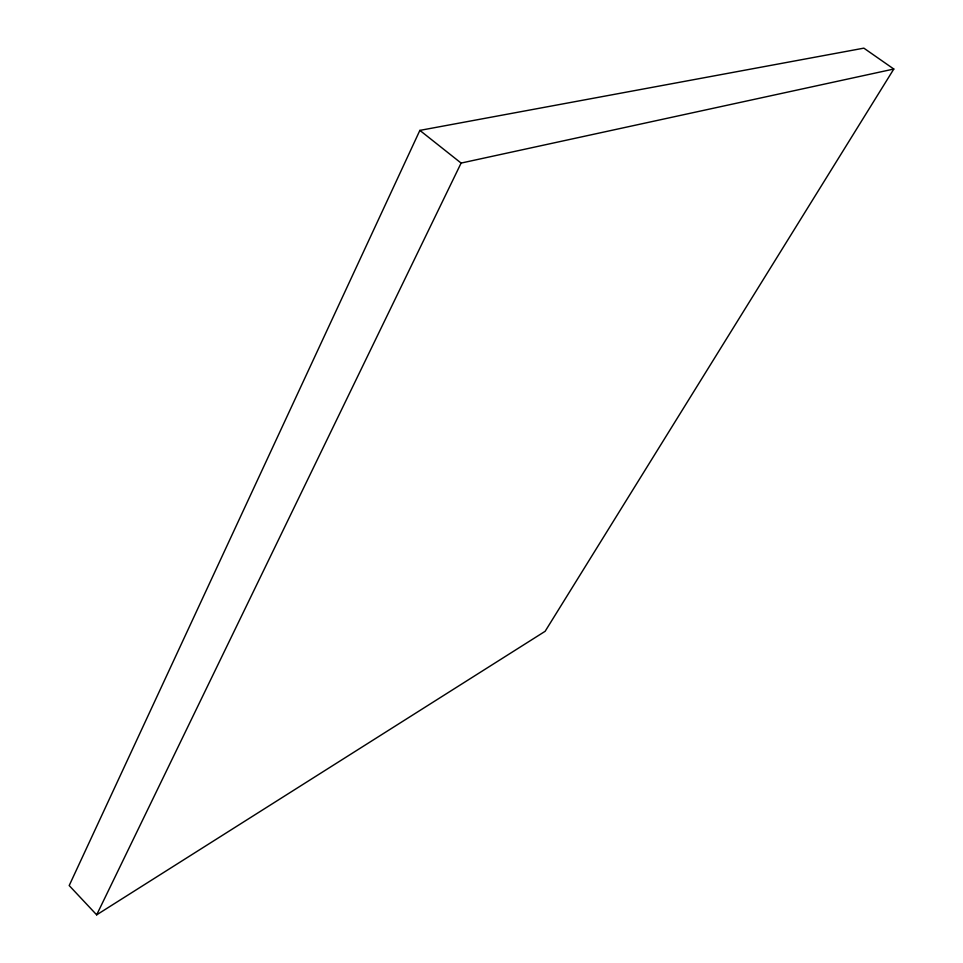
<?xml version="1.0" encoding="UTF-8"?>
<svg xmlns="http://www.w3.org/2000/svg" width="963" height="963" viewBox="0 0 963 963"><rect width="100%" height="100%" fill="white"/><g stroke="black" fill="none" stroke-linecap="round" stroke-linejoin="round"><path stroke-width="1.44" d="M419.868 130.39L69.192 885.563L96.673 914.85L545.13 631.307L893.808 69.035L863.859 48.15L419.868 130.39L461.108 163.072L893.808 69.035M96.673 914.85L461.108 163.072"/></g></svg>
